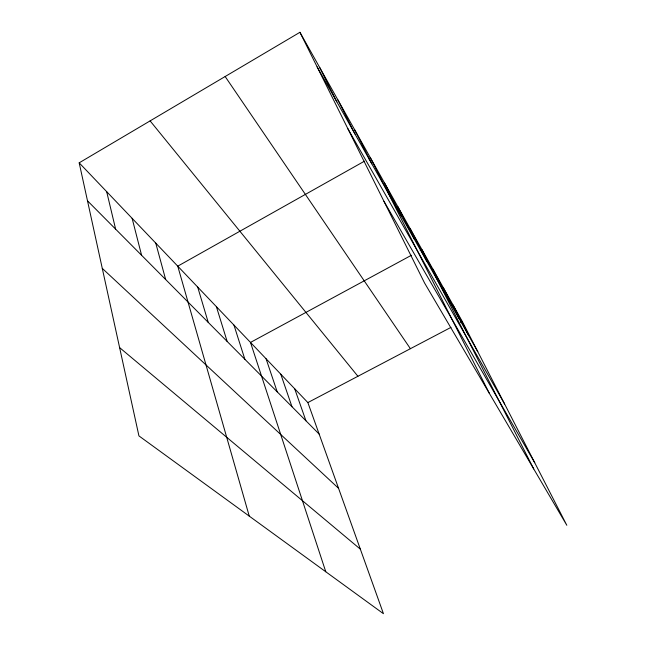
<?xml version="1.0" encoding="UTF-8"?>
<svg xmlns="http://www.w3.org/2000/svg" width="646" height="646" viewBox="0 0 646 646"><rect width="100%" height="100%" fill="white"/><g stroke="black" fill="none" stroke-linecap="round" stroke-linejoin="round"><path stroke-width="0.97" d="M79.183 162.832L307.867 402.579L383.449 613.7L138.93 435.897L79.183 162.832L299.938 32.3L462.27 321.433L566.817 525.287L424.527 282.932L299.938 32.3M364.392 161.217L177.755 266.168L249.243 516.114M368.696 158.795L370.416 157.826L489.393 393.414M411.381 255.291L250.495 342.428L325.778 571.758M420.175 250.535L421.927 249.582L533.741 468.948M307.867 402.579L450.981 327.369M460.533 322.346L462.27 321.433M119.615 347.621L360.347 549.165M102.286 268.389L338.569 488.328M87.501 200.817L319.148 434.08M150.114 120.891L357.916 376.279M225.147 76.519L410.404 348.695M383.958 201.31L534.759 462.778M347.782 128.546L504.615 404M317.105 66.845L477.806 351.731M453.032 304.969L468.77 335.702M443.253 287.567L459.193 318.728M432.909 269.132L449.043 300.729M410.258 228.797L426.764 261.234M397.839 206.672L414.506 239.513M384.588 183.068L401.408 216.297M354.751 129.927L371.821 163.842M337.882 99.888L355.034 134.085M319.665 67.442L336.857 101.858M294.689 388.763L305.946 420.788M280.776 374.179L291.984 406.73M266.071 358.756L277.207 391.847M233.965 325.1L244.874 359.297M216.402 306.689L227.15 341.435M197.7 287.082L208.23 322.394M155.751 243.098L165.659 279.524M132.115 218.324L141.603 255.299M106.671 191.644L115.626 229.144"/></g></svg>
